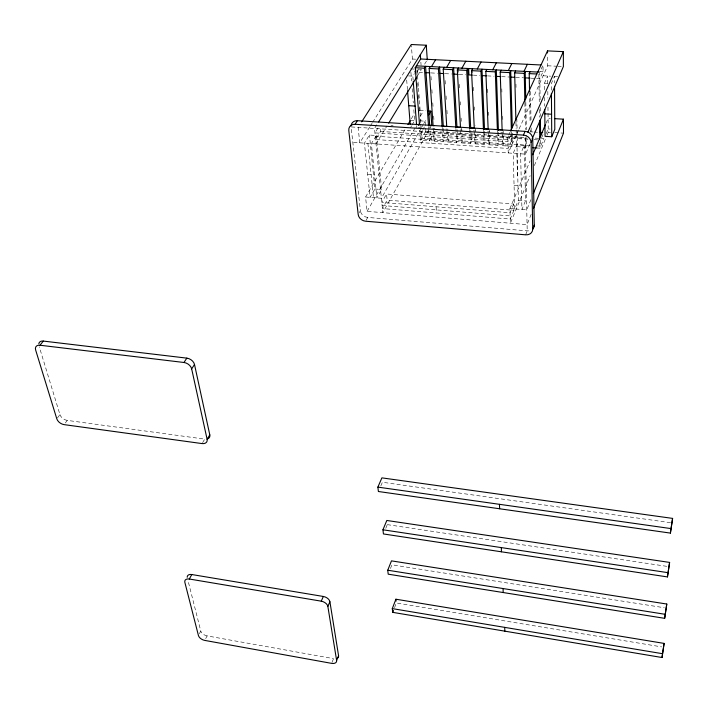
<?xml version="1.0" encoding="UTF-8"?>
<svg xmlns="http://www.w3.org/2000/svg" width="708" height="708" viewBox="0 0 708 708"><rect width="100%" height="100%" fill="white"/><g stroke="black" fill="none" stroke-linecap="round" stroke-linejoin="round"><path stroke-width="0.53" stroke-dasharray="3.54 2.66" d="M394.542 607.659L396.338 602.959L661.661 646.891M525.628 234.826L527.203 230.852L525.23 138.255L526.557 135.228M531.159 214.329L527.071 224.604L367.098 211.347L365.558 197.001L406.277 127.422M390.444 568.551L391.94 564.807L664.316 607.738M530.885 199.683L526.752 209.869L509.919 208.524L510.371 223.224L530.159 175.681M524.309 145.335L525.522 200.745L521.938 209.48L520.601 153.795L524.309 145.335L516.946 144.848L513.176 153.291L514.716 208.904L518.371 200.187L516.946 144.848M385.754 528.354L387.294 524.628L387.055 522.548M331.99 662.414L333.548 658.635A6 3.611 23.2 0 0 334.282 658.741M534.372 165.566L546.594 136.228M547.01 135.219L548.275 132.184L547.948 105.766M513.911 210.285L510.238 219.046L382.417 208.559L387.134 200.125L386.55 193.992L513.734 204.019L513.911 210.285L387.134 200.125M536.788 147.981L539.885 148.184L543.868 138.671L533.938 138.025M546.231 133.555L548.169 128.909L550.063 129.033M513.734 204.019L510.052 212.745L381.807 202.399L386.55 193.992M543.009 134.52L540.664 140.096L540.744 146.14L534.558 145.724M509.919 208.524L530.106 160.858M545.992 123.325L548.142 118.254L550.328 118.386M529.911 144.069L525.566 154.14L352.832 142.335M380.807 485.954L382.409 482.254L671.202 522.787M516.256 134.52L516.575 146.627L525.814 147.246L526.708 145.202L526.548 137.494M516.575 146.627L517.477 144.591L516.84 119.307M544.549 89.739L544.47 83.172L547.665 76.013L547.744 83.73M518.654 129.909L508.238 152.955L507.76 137.113L510.07 132.104M519.114 128.909L547.647 65.782L547.55 55.144M502.238 133.617L502.636 145.698L511.831 146.308L512.742 144.273L512.406 132.192M511.787 135.219L511.928 140.042L508.105 148.459L375.612 139.529L380.568 131.431L380.152 127.033M540.124 99.766L539.753 72.172L543.009 65.074L543.08 71.508L539.841 78.641L536.567 78.464M510.884 135.157L507.893 141.671L374.957 132.892L378.284 127.52M502.636 145.698L503.574 143.662L503.149 130.511M488.299 132.715L488.785 144.768L497.919 145.379L498.866 143.352L498.441 131.299M488.785 144.768L489.75 142.751L489.228 129.617M474.44 131.83L475.006 143.848L484.095 144.45L485.069 142.432L484.564 130.414M475.006 143.848L476.006 141.83L475.236 125.466M460.66 130.936L461.306 142.928L470.342 143.529L471.351 141.52L470.758 129.529M461.306 142.928L462.333 140.927L461.634 127.865M205.709 638.607L207.099 635.899L333.548 658.635M446.943 129.874L447.695 142.016L456.669 142.618L457.704 140.618L457.023 128.475M199.373 633.757L200.78 631.058L188.116 581.003M447.695 142.016L448.748 140.025L448.137 130.104M433.323 128.998L434.154 141.113L443.084 141.706L444.146 139.715L443.376 127.599M434.154 141.113L435.234 139.122L434.562 129.228M419.941 130.325L420.685 140.211L429.57 140.803L430.659 138.821L429.809 126.732M431.765 124.785L382.816 212.648L374.523 128.449L376.842 124.714M420.685 140.211L425.835 131.015L526.221 137.529M422.366 130.52L421.357 132.316L528.708 139.317M422.88 129.617L424.393 126.927M421.587 127.422L423.216 124.546M423.765 123.59L426.473 118.802M366.125 220.268L367.744 217.427L527.203 230.852A7.31 6.142 20.2 0 0 530.77 230.321M376.364 135.493L381.656 189.523L376.868 197.904L371.381 143.6L376.364 135.493L369.452 135.033L364.408 143.122L370.08 197.355L374.921 189.001L369.452 135.033M420.41 116.165L423.561 110.705M367.098 211.347L415.171 127.679M410.498 127.67L411.534 125.882M412.056 124.989L414.649 120.519L413.622 107.342M359.292 212.674L360.39 210.789L351.124 126.927L527.38 138.396M411.304 118.838L414.091 114.077M202.585 442.686L204.736 439.119A6.761 4.531 30.1 0 0 205.524 439.19M376.045 143.919L386.949 126.015M417.366 76.057L421.384 69.455L417.083 69.234L420.933 120.918M424.596 64.18L426.738 60.667M418.977 68.729L416.862 72.172L423.375 72.517M413.171 80.411L412.835 76.137L414.428 73.543M369.709 126.989L359.77 142.812L358.115 127.378L359.301 125.537M370.293 126.059L372.054 123.263M372.638 122.334L412.41 59.047L411.375 45.551M65.375 422.933L67.242 420.384L204.736 439.119M57.428 417.986L59.941 414.596L39.303 346.885M412.41 59.047L415.596 59.198M547.647 65.782L557.09 66.251M558.134 66.304L561.285 66.463M539.779 71.34L543.08 71.508M410.64 68.897L413.861 69.065M543.133 75.783L550.594 76.163M554.063 76.349L559.046 76.606M430.977 72.915L437.491 73.26M445.084 73.659L451.598 73.995M459.191 74.402L465.705 74.738M473.325 75.145L479.865 75.482M487.502 75.889L494.042 76.234M501.68 76.632L509.309 77.03M515.849 77.376L523.486 77.774M531.115 78.181L535.478 78.411M408.507 75.906L412.835 76.137M544.47 83.172L547.417 83.332M419.428 110.448L425.641 110.829M410.472 120.263L414.649 120.519M419.879 120.856L425.127 121.183L426.119 134.918M548.275 132.184L550.443 132.325M554.798 132.6L563.488 133.148M530.646 131.821L532.832 131.962M533.929 132.033L538.319 132.316M390.922 125.537L393.117 125.679M418.384 127.298L420.579 127.44M432.659 128.219L434.854 128.36M445.836 129.06L448.031 129.201M460.111 129.98L462.315 130.122M473.298 130.83L475.493 130.962M487.573 131.741L489.768 131.883M500.751 132.591L502.945 132.732M534.142 139.671L539.576 140.025M380.568 131.431L511.928 140.042M529.867 145.414L421.8 138.228L421.056 128.36L381.4 198.267L365.558 197.001M375.284 136.219L507.999 145.069M367.682 174.416L374.55 174.929M514.07 185.399L521.371 185.939M374.921 189.001L381.656 189.523M518.371 200.187L525.522 200.745M382.116 205.488L510.149 215.905M387.294 524.628L667.131 566.382M367.894 143.361L373.47 197.629M406.693 80.066L407.463 89.677M410.897 72.189L411.578 80.978M412.171 88.668L413.286 102.952M416.658 125.882L416.826 128.077M416.8 71.331L417.127 75.721M417.702 83.394L418.03 87.783M418.605 95.456L418.932 99.846M419.499 107.519L419.826 111.908M420.402 119.59L420.649 122.873M420.729 123.971L420.977 127.263M420.853 62.136L421.083 65.286M428.552 126.502L429.57 140.803M431.207 136.609L431.668 143.299M436.101 206.78L436.535 213.002M430.986 76.455L431.287 80.854M431.88 89.65L432.181 94.049M432.774 102.846L433.075 107.244M433.668 116.032L433.969 120.431M442.164 127.369L443.084 141.706M445.128 80.508L445.456 86.013M446.067 95.934L446.332 100.341M446.934 110.262L447.199 114.669M455.872 128.458L456.669 142.618M458.465 69.092L458.642 72.358M459.288 84.323L459.519 88.677M460.227 101.74L460.404 105.005M461.103 118.068L461.28 121.334M471.926 135.617L472.218 141.582M469.634 129.343L470.342 143.529M472.634 69.818L472.785 73.092M473.448 87.279L473.652 91.642M474.369 106.917L474.519 110.191M483.484 130.228L484.095 144.45M487.617 89.146L487.794 93.527M488.538 112.121L488.662 115.404M497.414 131.113L497.919 145.379M501.786 88.836L501.892 92.129M502.68 116.254L502.786 119.537M511.424 132.007L511.831 146.308M515.946 84.128L516.026 87.42M516.884 153.548L517.513 177.752M515.946 122.404L516.114 129.015M516.15 130.113L516.229 133.414M525.814 102.253L526.389 129.785M524.885 103.138L525.442 129.599M525.61 137.317L525.814 147.246M529.557 92.376L530.115 122.183M530.257 129.909L530.301 132.113M530.487 91.518L531.009 120.174M531.15 127.883L531.23 132.299M538.859 74.119L539.248 101.757M539.354 109.492L539.461 117.227M539.815 142.662L539.885 148.184M540.231 107.501L540.346 116.333M544.629 97.403L544.726 106.165M547.815 91.447L547.877 98.058M551.399 90.12L551.355 83.544L554.488 76.367L554.532 82.986M207.099 635.899A5.832 3.416 26.5 0 1 200.78 631.058M67.242 420.384A6.638 4.213 33.7 0 1 59.941 414.596M367.744 217.427A7.089 5.735 31.3 0 1 360.39 210.789"/><path stroke-width="1.06" d="M662.024 657.52L664.095 643.404L395.914 599.216L392.294 608.606L392.736 612.358L662.024 657.52L664.095 643.404M664.662 618.332L666.777 604.03L391.48 560.869L387.745 570.223L388.205 574.17L664.662 618.332L666.777 604.03M667.449 576.923L669.609 562.418L386.816 520.469L382.94 529.788L383.435 533.947L667.449 576.923L669.609 562.418M670.396 533.097L672.6 518.398L381.895 477.865L377.877 487.113L378.399 491.502L670.396 533.097L672.6 518.398M392.736 612.358L393.462 610.482M357.407 120.696L355.089 124.272A7.478 6.239 36.2 0 0 348.796 130.511L358.195 214.559A7.115 5.735 31.3 0 0 365.585 221.215L525.628 234.826A7.346 6.151 20.3 0 0 532.717 229.171L534.266 225.206L532.752 138.741A7.646 6.735 22.8 0 0 525.079 131.361L357.407 120.696A7.443 6.23 36.3 0 0 351.088 126.059M533.62 208.161L563.488 133.148L563.462 119.183L554.709 118.652M533.354 193.567L563.462 119.183M191.788 574.533L189.319 579.02A6.08 3.673 27.6 0 0 184.841 582.295L198.444 635.563A5.859 3.416 26.5 0 0 204.78 640.413L331.601 663.361A6.018 3.611 23.2 0 0 336.627 660.44L338.566 655.714L329.901 601.72A6.222 3.894 23.9 0 0 323.335 596.463L191.788 574.533A6.062 3.673 27.6 0 0 187.222 577.268M544.762 109.448L545.063 136.334L551.753 136.768L554.807 129.325L554.55 86.296M532.682 154.769L545.567 124.343M532.089 139.042L563.382 66.57L563.356 51.622L547.514 50.888L510.53 131.104M532.717 229.171L531.124 142.52L532.752 138.741M336.627 660.44L327.857 606.437L329.901 601.72M527.894 132.21L563.356 51.622M327.857 606.437A6.248 3.894 24 0 0 321.264 601.172L323.335 596.463M355.089 124.272L523.416 135.113L525.079 131.361M529.54 91.279L529.212 73.614L530.124 71.676M524.858 102.032L524.256 73.358L525.186 71.419L525.752 98.952M523.982 71.358L527.363 64.295M515.893 120.201L514.663 72.862L515.61 70.933M511.388 130.909L509.742 72.614L510.698 70.676L512.291 127.803M508.317 70.561L511.822 63.525M502.131 130.316L500.202 72.119L501.184 70.189M497.37 130.015L495.308 71.862L496.299 69.942L498.405 130.201M492.75 69.756L496.379 62.755M488.166 129.431L485.83 71.375L486.839 69.455M483.44 129.13L480.962 71.127L481.98 69.207L484.52 129.325M477.28 68.968L481.033 61.994M474.28 128.546L471.537 70.641L472.581 68.729M469.581 128.245L466.705 70.393L467.758 68.481L470.705 128.44M461.908 68.18L465.793 61.233M460.483 127.67L457.333 69.906L458.412 68.003M428.65 114.97L430.818 111.147L427.712 110.952M455.81 127.369L452.527 69.658L453.616 67.756L456.961 127.369M418.366 125.396L419.393 123.599M446.642 67.402L450.642 60.481M446.739 126.564L443.217 69.172L444.323 67.278M407.95 124.564L410.18 120.749M442.093 126.272L438.438 68.933L439.553 67.039L443.305 126.502M431.464 66.623L435.588 59.737M433.092 125.697L429.181 68.455L430.314 66.561M43.338 341.079L39.993 345.23A6.992 4.531 35.9 0 0 35.63 349.973L56.799 418.826A6.664 4.213 33.6 0 0 64.136 424.632L202.054 443.58A6.788 4.531 30.1 0 0 207.117 439.314L209.789 434.854L194.505 364.496A7.08 4.912 32.4 0 0 186.841 358.133L43.338 341.079A6.965 4.531 35.9 0 0 38.807 343.796M428.473 125.404L424.428 68.207L425.57 66.322L429.729 125.635M388.674 123.183L416.791 76.995M414.791 71.995L415.897 70.207M419.525 124.838L415.224 67.729L420.632 58.994L420.322 54.773M378.576 121.918L426.269 45.215L411.295 44.515L361.664 121.856M207.117 439.314L191.656 368.859L194.505 364.496M39.993 345.23L183.956 362.487L186.841 358.133M420.632 58.994L540.921 64.977M416.392 65.844L538.682 72.11M415.224 67.729L424.428 68.207M429.181 68.455L438.438 68.933M443.217 69.172L452.527 69.658M457.333 69.906L466.705 70.393M471.537 70.641L480.962 71.127M485.83 71.375L495.308 71.862M500.202 72.119L509.742 72.614M514.663 72.862L524.256 73.358M529.212 73.614L536.717 74.004M425.543 72.632L429.889 72.862M439.659 73.375L443.996 73.597M453.766 74.11L458.111 74.34M472.236 75.083L468.962 74.915L468.652 68.526M482.051 75.597L486.414 75.827M496.228 76.349L500.583 76.57M510.397 77.092L514.76 77.322M524.575 77.836L530.026 78.119M408.737 105.696L415.136 106.085M544.815 113.829L551.585 114.236M429.8 125.404L434.181 125.688M442.951 126.245L445.146 126.378M457.2 127.148L460.492 127.36M470.351 127.989L474.741 128.263M483.511 128.821L487.892 129.104M497.759 129.732L501.043 129.936M539.416 132.378L542.7 132.591M532.655 147.698L536.788 147.981M377.877 487.113L670.697 528.549M382.94 529.788L667.732 572.63M387.745 570.223L664.936 614.27M392.294 608.606L662.29 653.67M189.319 579.02L321.264 601.172M395.914 599.216L396.126 601.083M407.543 90.739L410.233 124.378M413.251 81.482L416.578 124.776M426.269 45.215L427.278 59.782M430.818 111.147L431.765 124.785M499.45 504.317L499.636 508.769M501.291 547.585L501.476 551.806M503.043 588.552L503.211 592.543M504.698 627.368L504.857 631.164M539.505 120.546L539.761 139.343M540.39 119.643L540.611 136.202M547.514 50.888L547.532 53.011M551.426 93.403L551.753 136.768M338.566 655.714A6 3.611 23.2 0 1 337.353 658.201M183.956 362.487A7.115 4.912 32.4 0 1 191.656 368.859M209.789 434.854A6.761 4.531 30.1 0 1 207.665 438.863M523.416 135.113A7.682 6.753 22.9 0 1 531.124 142.52M534.266 225.206A7.31 6.142 20.2 0 1 532.841 228.888"/></g></svg>
